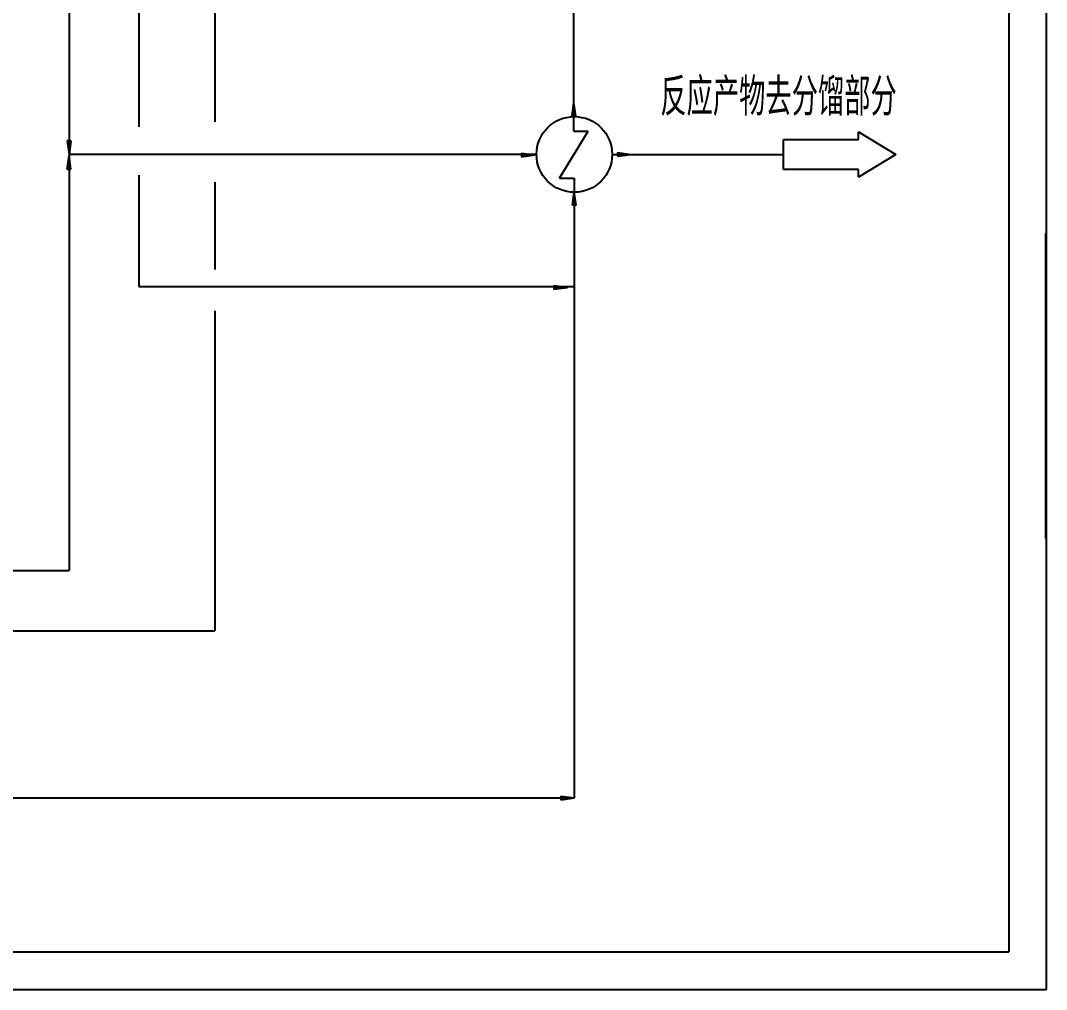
# Model space of a CAD drawing. Extents: x 0 to 420, y 0 to 297.
# Drawn here: x 283.2 to 419.9, y -0.1 to 128.9 of the extents above; entities that cross this region are included whole.
import ezdxf

# ---------------------------------------------------------------- set-up
doc = ezdxf.new("R2010")
doc.units = 0
doc.header["$LTSCALE"] = 300
doc.header["$MEASUREMENT"] = 0
doc.layers.get('0').update_dxf_attribs({"linetype": 'CONTINUOUS'})
doc.styles.get("Standard").update_dxf_attribs({"font": 'txt', "width": 0.62, "bigfont": 'hztxt'})

# ---------------------------------------------------------------- blocks, each defined once
blk = doc.blocks.new('FH02')
at = {"linetype": 'Continuous'}
for p, q in [((10, 2), (10, 3)), ((10, 3), (15, 0)), ((0, -2), (0, 2)), ((0, 2), (10, 2)), ((15, 0), (10, -3)), ((10, -2), (0, -2)), ((10, -3), (10, -2))]:
    blk.add_line(p, q, dxfattribs=at)

msp = doc.modelspace()

# ---------------------------------------------------------------- linework, layer by layer
for p, q in [((419.86, -0.15), (419.86, 296.85)), ((298.95, 194.4), (298.95, 114.76)), ((356.91, 114.18), (356.91, 167.27)), ((289.68, 140.9), (289.68, 55.66)), ((309.08, 135.14), (309.08, 115.43)), ((356.66, 116.18), (356.91, 117.98)), ((356.96, 117.59), (356.85, 117.59)), ((356.96, 117.58), (356.85, 117.58)), ((356.96, 117.55), (356.85, 117.55)), ((356.96, 117.54), (356.85, 117.54)), ((356.96, 117.54), (356.85, 117.54)), ((356.95, 117.66), (356.86, 117.66)), ((356.95, 117.63), (356.86, 117.63)), ((356.96, 117.61), (356.86, 117.61)), ((356.94, 117.74), (356.87, 117.74)), ((356.94, 117.69), (356.87, 117.69)), ((356.95, 117.68), (356.87, 117.68)), ((357.15, 116.18), (356.91, 117.98)), ((356.91, 116.18), (356.91, 117.98)), ((357.15, 116.18), (356.66, 116.18)), ((357.15, 116.27), (356.67, 116.27)), ((357.15, 116.22), (356.67, 116.22)), ((357.13, 116.35), (356.68, 116.35)), ((357.13, 116.31), (356.68, 116.31)), ((357.12, 116.44), (356.69, 116.44)), ((357.12, 116.4), (356.69, 116.4)), ((357.11, 116.5), (356.7, 116.5)), ((357.11, 116.47), (356.7, 116.47)), ((357.1, 116.58), (356.71, 116.58)), ((357.1, 116.55), (356.71, 116.55)), ((357.1, 116.54), (356.71, 116.54)), ((357.09, 116.64), (356.72, 116.64)), ((357.09, 116.63), (356.72, 116.63)), ((357.09, 116.63), (356.72, 116.63)), ((357.09, 116.62), (356.72, 116.62)), ((357.09, 116.62), (356.72, 116.62)), ((357.09, 116.6), (356.72, 116.6)), ((357.09, 116.6), (356.72, 116.6)), ((357.08, 116.72), (356.73, 116.72)), ((357.08, 116.7), (356.73, 116.7)), ((357.08, 116.67), (356.73, 116.67)), ((357.07, 116.79), (356.74, 116.79)), ((357.07, 116.76), (356.74, 116.76)), ((357.07, 116.74), (356.74, 116.74)), ((357.14, 116.27), (356.74, 116.27)), ((357.06, 116.86), (356.75, 116.86)), ((357.06, 116.83), (356.75, 116.83)), ((357.06, 116.82), (356.75, 116.82)), ((357.05, 116.94), (356.76, 116.94)), ((357.05, 116.92), (356.76, 116.92)), ((357.05, 116.9), (356.76, 116.9)), ((357.14, 116.27), (356.76, 116.27)), ((357.04, 117), (356.77, 117)), ((357.04, 116.96), (356.77, 116.96)), ((357.03, 117.09), (356.78, 117.09)), ((357.03, 117.08), (356.78, 117.08)), ((357.03, 117.06), (356.78, 117.06)), ((357.03, 117.06), (356.78, 117.06)), ((357.03, 117.05), (356.78, 117.05)), ((357.03, 117.05), (356.78, 117.05)), ((357.03, 117.04), (356.78, 117.04)), ((357.04, 117.03), (356.78, 117.03)), ((357.02, 117.15), (356.79, 117.15)), ((357.02, 117.12), (356.79, 117.12)), ((357.01, 117.24), (356.8, 117.24)), ((357.01, 117.22), (356.8, 117.22)), ((357.01, 117.21), (356.8, 117.21)), ((357.02, 117.17), (356.8, 117.17)), ((357, 117.3), (356.81, 117.3)), ((357, 117.29), (356.81, 117.29)), ((357, 117.26), (356.81, 117.26)), ((356.99, 117.38), (356.82, 117.38)), ((356.99, 117.38), (356.82, 117.38)), ((356.99, 117.37), (356.82, 117.37)), ((356.99, 117.37), (356.82, 117.37)), ((356.99, 117.36), (356.82, 117.36)), ((356.99, 117.34), (356.82, 117.34)), ((356.99, 117.33), (356.82, 117.33)), ((357, 117.32), (356.82, 117.32)), ((356.98, 117.44), (356.83, 117.44)), ((356.98, 117.43), (356.83, 117.43)), ((356.98, 117.41), (356.83, 117.41)), ((356.99, 117.4), (356.83, 117.4)), ((356.97, 117.52), (356.84, 117.52)), ((356.97, 117.51), (356.84, 117.51)), ((356.97, 117.51), (356.84, 117.51)), ((356.97, 117.5), (356.84, 117.5)), ((356.97, 117.49), (356.84, 117.49)), ((356.98, 117.47), (356.84, 117.47)), ((356.97, 117.47), (356.84, 117.47)), ((356.98, 117.46), (356.84, 117.46)), ((356.98, 117.46), (356.84, 117.46)), ((355, 107.93), (358.8, 114.18)), ((356.9, 114.18), (358.8, 114.18)), ((289.92, 112.86), (289.43, 112.86)), ((289.43, 112.86), (289.68, 111.06)), ((289.92, 112.81), (289.44, 112.81)), ((289.92, 112.77), (289.44, 112.77)), ((289.9, 112.73), (289.45, 112.73)), ((289.9, 112.68), (289.45, 112.68)), ((289.89, 112.64), (289.46, 112.64)), ((289.89, 112.6), (289.46, 112.6)), ((289.88, 112.56), (289.47, 112.56)), ((289.88, 112.54), (289.47, 112.54)), ((289.87, 112.5), (289.48, 112.5)), ((289.87, 112.49), (289.48, 112.49)), ((289.87, 112.46), (289.48, 112.46)), ((289.86, 112.44), (289.49, 112.44)), ((289.86, 112.44), (289.49, 112.44)), ((289.86, 112.42), (289.49, 112.42)), ((289.86, 112.42), (289.49, 112.42)), ((289.86, 112.4), (289.49, 112.4)), ((289.86, 112.4), (289.49, 112.4)), ((289.86, 112.4), (289.49, 112.4)), ((289.85, 112.36), (289.5, 112.36)), ((289.85, 112.33), (289.5, 112.33)), ((289.85, 112.32), (289.5, 112.32)), ((289.91, 112.77), (289.51, 112.77)), ((289.84, 112.29), (289.51, 112.29)), ((289.84, 112.28), (289.51, 112.28)), ((289.84, 112.25), (289.51, 112.25)), ((289.83, 112.22), (289.52, 112.22)), ((289.83, 112.21), (289.52, 112.21)), ((289.83, 112.18), (289.52, 112.18)), ((289.91, 112.77), (289.53, 112.77)), ((289.82, 112.14), (289.53, 112.14)), ((289.82, 112.12), (289.53, 112.12)), ((289.82, 112.1), (289.53, 112.1)), ((289.81, 112.08), (289.54, 112.08)), ((289.92, 112.86), (289.68, 111.06)), ((289.68, 112.85), (289.68, 111.06)), ((289.43, 109.09), (289.67, 110.89)), ((289.81, 112.04), (289.54, 112.04)), ((289.8, 112.01), (289.55, 112.01)), ((289.8, 111.99), (289.55, 111.99)), ((289.8, 111.99), (289.55, 111.99)), ((289.8, 111.99), (289.55, 111.99)), ((289.8, 111.97), (289.55, 111.97)), ((289.8, 111.97), (289.55, 111.97)), ((289.8, 111.96), (289.55, 111.96)), ((289.8, 111.95), (289.55, 111.95)), ((289.79, 111.92), (289.56, 111.92)), ((289.79, 111.89), (289.56, 111.89)), ((289.79, 111.87), (289.57, 111.87)), ((289.78, 111.83), (289.57, 111.83)), ((289.78, 111.82), (289.57, 111.82)), ((289.78, 111.8), (289.57, 111.8)), ((289.77, 111.78), (289.58, 111.78)), ((289.77, 111.75), (289.58, 111.75)), ((289.77, 111.74), (289.58, 111.74)), ((289.77, 111.72), (289.59, 111.72)), ((289.76, 111.71), (289.59, 111.71)), ((289.76, 111.69), (289.59, 111.69)), ((289.76, 111.68), (289.59, 111.68)), ((289.76, 111.67), (289.59, 111.67)), ((289.76, 111.67), (289.59, 111.67)), ((289.76, 111.65), (289.59, 111.65)), ((289.76, 111.65), (289.59, 111.65)), ((289.75, 111.64), (289.6, 111.64)), ((289.75, 111.63), (289.6, 111.63)), ((289.75, 111.61), (289.6, 111.61)), ((289.75, 111.6), (289.6, 111.6)), ((289.75, 111.58), (289.6, 111.58)), ((289.75, 111.58), (289.6, 111.58)), ((289.75, 111.57), (289.61, 111.57)), ((289.74, 111.56), (289.61, 111.56)), ((289.74, 111.55), (289.61, 111.55)), ((289.74, 111.54), (289.61, 111.54)), ((289.74, 111.53), (289.61, 111.53)), ((289.74, 111.53), (289.61, 111.53)), ((289.74, 111.52), (289.61, 111.52)), ((289.73, 111.49), (289.62, 111.49)), ((289.73, 111.49), (289.62, 111.49)), ((289.73, 111.49), (289.62, 111.49)), ((289.73, 111.46), (289.62, 111.46)), ((289.73, 111.44), (289.62, 111.44)), ((289.73, 111.43), (289.62, 111.43)), ((289.72, 111.41), (289.63, 111.41)), ((289.72, 111.37), (289.63, 111.37)), ((289.71, 111.35), (289.64, 111.35)), ((289.72, 111.35), (289.64, 111.35)), ((289.71, 111.3), (289.64, 111.3)), ((289.67, 109.09), (289.67, 110.89)), ((289.92, 109.09), (289.67, 110.89)), ((351.92, 111.07), (289.68, 111.07)), ((349.92, 111.25), (351.72, 111.01)), ((349.92, 111.25), (349.92, 110.76)), ((349.92, 110.76), (351.72, 111.01)), ((349.93, 111.01), (351.72, 111.01)), ((349.97, 111.25), (349.97, 110.77)), ((350.01, 111.25), (350.01, 110.77)), ((350.01, 111.24), (350.01, 110.84)), ((350.01, 111.24), (350.01, 110.86)), ((350.05, 111.24), (350.05, 110.78)), ((350.1, 111.23), (350.1, 110.78)), ((350.14, 111.22), (350.14, 110.79)), ((350.18, 111.22), (350.18, 110.8)), ((350.22, 111.21), (350.22, 110.8)), ((350.24, 111.21), (350.24, 110.8)), ((350.28, 111.2), (350.28, 110.81)), ((350.29, 111.2), (350.29, 110.81)), ((350.32, 111.2), (350.32, 110.81)), ((350.34, 111.2), (350.34, 110.82)), ((350.34, 111.2), (350.34, 110.82)), ((350.36, 111.19), (350.36, 110.82)), ((350.36, 111.19), (350.36, 110.82)), ((350.38, 111.19), (350.38, 110.82)), ((350.38, 111.19), (350.38, 110.82)), ((350.38, 111.19), (350.38, 110.82)), ((350.42, 111.19), (350.42, 110.83)), ((350.45, 111.18), (350.45, 110.83)), ((350.46, 111.18), (350.46, 110.83)), ((350.49, 111.18), (350.49, 110.84)), ((350.51, 111.17), (350.51, 110.84)), ((350.53, 111.17), (350.53, 110.84)), ((350.56, 111.17), (350.56, 110.85)), ((350.57, 111.16), (350.57, 110.85)), ((350.6, 111.16), (350.6, 110.85)), ((350.64, 111.15), (350.64, 110.86)), ((350.67, 111.15), (350.67, 110.86)), ((350.68, 111.15), (350.68, 110.86)), ((350.7, 111.15), (350.7, 110.87)), ((350.74, 111.14), (350.74, 110.87)), ((350.77, 111.14), (350.77, 110.88)), ((350.79, 111.13), (350.79, 110.88)), ((350.79, 111.13), (350.79, 110.88)), ((350.79, 111.13), (350.79, 110.88)), ((350.81, 111.13), (350.81, 110.88)), ((350.81, 111.13), (350.81, 110.88)), ((350.83, 111.13), (350.83, 110.88)), ((350.83, 111.13), (350.83, 110.88)), ((350.86, 111.12), (350.86, 110.89)), ((350.89, 111.12), (350.89, 110.89)), ((350.92, 111.12), (350.92, 110.9)), ((350.95, 111.11), (350.95, 110.9)), ((350.96, 111.11), (350.96, 110.9)), ((350.98, 111.11), (350.98, 110.91)), ((351.01, 111.1), (351.01, 110.91)), ((351.03, 111.1), (351.03, 110.91)), ((351.04, 111.1), (351.04, 110.91)), ((351.06, 111.1), (351.06, 110.92)), ((351.08, 111.09), (351.08, 110.92)), ((351.09, 111.09), (351.09, 110.92)), ((351.1, 111.09), (351.1, 110.92)), ((351.11, 111.09), (351.11, 110.92)), ((351.11, 111.09), (351.11, 110.92)), ((351.13, 111.09), (351.13, 110.93)), ((351.13, 111.09), (351.13, 110.93)), ((351.14, 111.09), (351.14, 110.93)), ((351.15, 111.08), (351.15, 110.93)), ((351.17, 111.08), (351.17, 110.93)), ((351.18, 111.08), (351.18, 110.93)), ((351.2, 111.08), (351.2, 110.94)), ((351.2, 111.08), (351.2, 110.94)), ((351.21, 111.08), (351.21, 110.94)), ((351.22, 111.08), (351.22, 110.94)), ((351.23, 111.07), (351.23, 110.94)), ((351.24, 111.07), (351.24, 110.94)), ((351.25, 111.07), (351.25, 110.94)), ((351.25, 111.07), (351.25, 110.94)), ((351.26, 111.07), (351.26, 110.94)), ((351.29, 111.07), (351.29, 110.95)), ((351.29, 111.07), (351.29, 110.95)), ((351.29, 111.06), (351.29, 110.95)), ((351.33, 111.06), (351.33, 110.95)), ((351.34, 111.06), (351.34, 110.95)), ((351.35, 111.06), (351.35, 110.96)), ((351.37, 111.05), (351.37, 110.96)), ((351.41, 111.05), (351.41, 110.96)), ((351.43, 111.05), (351.43, 110.97)), ((351.43, 111.05), (351.43, 110.97)), ((351.49, 111.04), (351.49, 110.97)), ((362.01, 111.06), (384.81, 111.06)), ((362.73, 111.33), (362.73, 110.83)), ((362.73, 111.33), (364.53, 111.08)), ((362.73, 111.08), (364.53, 111.08)), ((362.73, 110.83), (364.53, 111.08)), ((362.78, 111.32), (362.78, 110.84)), ((362.82, 111.33), (362.82, 110.85)), ((362.82, 111.31), (362.82, 110.94)), ((362.82, 111.31), (362.82, 110.92)), ((362.86, 111.31), (362.86, 110.85)), ((362.9, 111.3), (362.9, 110.86)), ((362.95, 111.3), (362.95, 110.86)), ((362.99, 111.29), (362.99, 110.87)), ((363.03, 111.29), (363.03, 110.87)), ((363.05, 111.28), (363.05, 110.88)), ((363.09, 111.28), (363.09, 110.88)), ((363.1, 111.28), (363.1, 110.88)), ((363.13, 111.27), (363.13, 110.89)), ((363.15, 111.27), (363.15, 110.89)), ((363.15, 111.27), (363.15, 110.89)), ((363.17, 111.27), (363.17, 110.89)), ((363.17, 111.27), (363.17, 110.89)), ((363.19, 111.26), (363.19, 110.9)), ((363.19, 111.26), (363.19, 110.9)), ((363.19, 111.26), (363.19, 110.9)), ((363.22, 111.26), (363.22, 110.9)), ((363.26, 111.25), (363.26, 110.91)), ((363.27, 111.25), (363.27, 110.91)), ((363.29, 111.25), (363.29, 110.91)), ((363.31, 111.25), (363.31, 110.91)), ((363.34, 111.24), (363.34, 110.92)), ((363.37, 111.24), (363.37, 110.92)), ((363.38, 111.24), (363.38, 110.92)), ((363.41, 111.23), (363.41, 110.93)), ((363.45, 111.23), (363.45, 110.93)), ((363.47, 111.22), (363.47, 110.94)), ((363.49, 111.22), (363.49, 110.94)), ((363.51, 111.22), (363.51, 110.94)), ((363.55, 111.21), (363.55, 110.95)), ((363.58, 111.21), (363.58, 110.95)), ((363.6, 111.21), (363.6, 110.95)), ((363.6, 111.21), (363.6, 110.95)), ((363.6, 111.21), (363.6, 110.95)), ((363.61, 111.21), (363.61, 110.96)), ((363.61, 111.21), (363.61, 110.96)), ((363.63, 111.2), (363.63, 110.96)), ((363.64, 111.2), (363.64, 110.96)), ((363.67, 111.2), (363.67, 110.96)), ((363.7, 111.19), (363.7, 110.97)), ((363.72, 111.19), (363.72, 110.97)), ((363.76, 111.19), (363.76, 110.98)), ((363.77, 111.18), (363.77, 110.98)), ((363.79, 111.18), (363.79, 110.98)), ((363.81, 111.18), (363.81, 110.98)), ((363.84, 111.17), (363.84, 110.99)), ((363.85, 111.17), (363.85, 110.99)), ((363.87, 111.17), (363.87, 110.99)), ((363.88, 111.17), (363.88, 110.99)), ((363.9, 111.17), (363.9, 110.99)), ((363.91, 111.16), (363.91, 111)), ((363.92, 111.16), (363.92, 111)), ((363.92, 111.16), (363.92, 111)), ((363.93, 111.16), (363.93, 111)), ((363.93, 111.16), (363.93, 111)), ((363.95, 111.16), (363.95, 111)), ((363.96, 111.16), (363.96, 111)), ((363.98, 111.16), (363.98, 111.01)), ((363.99, 111.15), (363.99, 111.01)), ((364.01, 111.15), (364.01, 111.01)), ((364.01, 111.15), (364.01, 111.01)), ((364.02, 111.15), (364.02, 111.01)), ((364.02, 111.15), (364.02, 111.01)), ((364.04, 111.15), (364.04, 111.01)), ((364.05, 111.15), (364.05, 111.01)), ((364.06, 111.14), (364.06, 111.02)), ((364.06, 111.14), (364.06, 111.02)), ((364.07, 111.14), (364.07, 111.02)), ((364.09, 111.14), (364.09, 111.02)), ((364.09, 111.14), (364.09, 111.02)), ((364.1, 111.14), (364.1, 111.02)), ((364.13, 111.13), (364.13, 111.03)), ((364.15, 111.13), (364.15, 111.03)), ((364.16, 111.13), (364.16, 111.03)), ((364.18, 111.13), (364.18, 111.03)), ((364.22, 111.12), (364.22, 111.04)), ((364.24, 111.12), (364.24, 111.04)), ((364.24, 111.12), (364.24, 111.04)), ((364.29, 111.11), (364.29, 111.05)), ((289.46, 109.35), (289.89, 109.35)), ((289.47, 109.41), (289.88, 109.41)), ((289.47, 109.39), (289.88, 109.39)), ((289.48, 109.49), (289.87, 109.49)), ((289.48, 109.46), (289.87, 109.46)), ((289.48, 109.45), (289.87, 109.45)), ((289.49, 109.55), (289.86, 109.55)), ((289.49, 109.55), (289.86, 109.55)), ((289.49, 109.55), (289.86, 109.55)), ((289.49, 109.53), (289.86, 109.53)), ((289.49, 109.53), (289.86, 109.53)), ((289.49, 109.51), (289.86, 109.51)), ((289.49, 109.51), (289.86, 109.51)), ((289.5, 109.63), (289.85, 109.63)), ((289.5, 109.62), (289.85, 109.62)), ((289.5, 109.58), (289.85, 109.58)), ((289.51, 109.7), (289.84, 109.7)), ((289.51, 109.67), (289.84, 109.67)), ((289.51, 109.65), (289.84, 109.65)), ((289.52, 109.77), (289.83, 109.77)), ((289.52, 109.74), (289.83, 109.74)), ((289.52, 109.73), (289.83, 109.73)), ((289.53, 109.85), (289.82, 109.85)), ((289.53, 109.83), (289.82, 109.83)), ((289.53, 109.81), (289.82, 109.81)), ((289.54, 109.91), (289.81, 109.91)), ((289.54, 109.87), (289.81, 109.87)), ((289.55, 110), (289.8, 110)), ((289.55, 109.99), (289.8, 109.99)), ((289.55, 109.97), (289.8, 109.97)), ((289.55, 109.97), (289.8, 109.97)), ((289.55, 109.96), (289.8, 109.96)), ((289.55, 109.96), (289.8, 109.96)), ((289.55, 109.96), (289.8, 109.96)), ((289.55, 109.94), (289.8, 109.94)), ((289.56, 110.08), (289.78, 110.08)), ((289.56, 110.06), (289.79, 110.06)), ((289.56, 110.03), (289.79, 110.03)), ((289.57, 110.15), (289.78, 110.15)), ((289.57, 110.13), (289.78, 110.13)), ((289.57, 110.12), (289.78, 110.12)), ((289.58, 110.23), (289.76, 110.23)), ((289.58, 110.21), (289.77, 110.21)), ((289.58, 110.2), (289.77, 110.2)), ((289.58, 110.17), (289.77, 110.17)), ((289.59, 110.29), (289.76, 110.29)), ((289.59, 110.29), (289.76, 110.29)), ((289.59, 110.28), (289.76, 110.28)), ((289.59, 110.28), (289.76, 110.28)), ((289.59, 110.27), (289.76, 110.27)), ((289.59, 110.26), (289.76, 110.26)), ((289.59, 110.24), (289.76, 110.24)), ((289.6, 110.38), (289.74, 110.38)), ((289.6, 110.37), (289.75, 110.37)), ((289.6, 110.37), (289.75, 110.37)), ((289.6, 110.35), (289.75, 110.35)), ((289.6, 110.34), (289.75, 110.34)), ((289.6, 110.32), (289.75, 110.32)), ((289.6, 110.31), (289.75, 110.31)), ((289.61, 110.43), (289.74, 110.43)), ((289.61, 110.42), (289.74, 110.42)), ((289.61, 110.42), (289.74, 110.42)), ((289.61, 110.41), (289.74, 110.41)), ((289.61, 110.4), (289.74, 110.4)), ((289.61, 110.38), (289.74, 110.38)), ((289.62, 110.52), (289.73, 110.52)), ((289.62, 110.51), (289.73, 110.51)), ((289.62, 110.49), (289.73, 110.49)), ((289.62, 110.46), (289.73, 110.46)), ((289.62, 110.45), (289.73, 110.45)), ((289.62, 110.45), (289.73, 110.45)), ((289.63, 110.6), (289.71, 110.6)), ((289.63, 110.58), (289.72, 110.58)), ((289.63, 110.54), (289.72, 110.54)), ((289.64, 110.65), (289.71, 110.65)), ((289.64, 110.6), (289.71, 110.6)), ((289.43, 109.18), (289.91, 109.18)), ((289.43, 109.14), (289.91, 109.14)), ((289.43, 109.09), (289.92, 109.09)), ((289.44, 109.18), (289.82, 109.18)), ((289.44, 109.18), (289.84, 109.18)), ((289.45, 109.26), (289.9, 109.26)), ((289.45, 109.22), (289.9, 109.22)), ((289.46, 109.31), (289.89, 109.31)), ((298.95, 108.29), (298.95, 93.49)), ((309.08, 107.38), (309.08, 95.74)), ((355, 107.93), (356.9, 107.93)), ((356.97, 25.36), (356.97, 107.93)), ((356.72, 104.31), (356.96, 106.1)), ((357.07, 105.3), (356.85, 105.3)), ((357.08, 105.28), (356.85, 105.28)), ((357.08, 105.25), (356.85, 105.25)), ((357.06, 105.39), (356.86, 105.39)), ((357.06, 105.37), (356.86, 105.37)), ((357.07, 105.35), (356.86, 105.35)), ((357.07, 105.34), (356.86, 105.34)), ((357.05, 105.46), (356.87, 105.46)), ((357.05, 105.45), (356.87, 105.45)), ((357.05, 105.43), (356.87, 105.43)), ((357.06, 105.42), (356.87, 105.42)), ((357.04, 105.54), (356.88, 105.54)), ((357.04, 105.53), (356.88, 105.53)), ((357.04, 105.51), (356.88, 105.51)), ((357.04, 105.51), (356.88, 105.51)), ((357.05, 105.5), (356.88, 105.5)), ((357.05, 105.5), (356.88, 105.5)), ((357.05, 105.49), (356.88, 105.49)), ((357.05, 105.47), (356.88, 105.47)), ((357.03, 105.6), (356.89, 105.6)), ((357.03, 105.6), (356.89, 105.6)), ((357.03, 105.59), (356.89, 105.59)), ((357.03, 105.59), (356.89, 105.59)), ((357.04, 105.57), (356.89, 105.57)), ((357.04, 105.56), (356.89, 105.56)), ((357.02, 105.68), (356.9, 105.68)), ((357.02, 105.67), (356.9, 105.67)), ((357.02, 105.67), (356.9, 105.67)), ((357.03, 105.65), (356.9, 105.65)), ((357.03, 105.64), (356.9, 105.64)), ((357.03, 105.64), (356.9, 105.64)), ((357.03, 105.63), (356.9, 105.63)), ((357.03, 105.61), (356.9, 105.61)), ((357.01, 105.76), (356.91, 105.76)), ((357.01, 105.74), (356.91, 105.74)), ((357.01, 105.72), (356.91, 105.72)), ((357.02, 105.71), (356.91, 105.71)), ((357, 105.82), (356.92, 105.82)), ((357, 105.81), (356.92, 105.81)), ((357, 105.79), (356.92, 105.79)), ((356.99, 105.87), (356.93, 105.87)), ((356.96, 104.31), (356.96, 106.1)), ((357.21, 104.31), (356.96, 106.1)), ((357.2, 104.35), (356.72, 104.35)), ((357.21, 104.31), (356.72, 104.31)), ((357.19, 104.44), (356.73, 104.44)), ((357.21, 104.4), (356.73, 104.4)), ((357.18, 104.48), (356.74, 104.48)), ((357.17, 104.57), (356.75, 104.57)), ((357.18, 104.53), (356.75, 104.53)), ((357.16, 104.63), (356.76, 104.63)), ((357.17, 104.6), (356.76, 104.6)), ((357.15, 104.73), (356.77, 104.73)), ((357.15, 104.73), (356.77, 104.73)), ((357.15, 104.71), (356.77, 104.71)), ((357.16, 104.68), (356.77, 104.68)), ((357.16, 104.67), (356.77, 104.67)), ((357.14, 104.8), (356.78, 104.8)), ((357.15, 104.77), (356.78, 104.77)), ((357.15, 104.76), (356.78, 104.76)), ((357.15, 104.76), (356.78, 104.76)), ((357.15, 104.74), (356.78, 104.74)), ((357.15, 104.74), (356.78, 104.74)), ((357.13, 104.87), (356.79, 104.87)), ((357.13, 104.85), (356.79, 104.85)), ((357.14, 104.83), (356.79, 104.83)), ((357.12, 104.96), (356.8, 104.96)), ((357.12, 104.95), (356.8, 104.95)), ((357.13, 104.92), (356.8, 104.92)), ((357.13, 104.89), (356.8, 104.89)), ((357.2, 104.4), (356.8, 104.4)), ((357.11, 105.03), (356.81, 105.03)), ((357.12, 104.99), (356.81, 104.99)), ((357.1, 105.09), (356.82, 105.09)), ((357.11, 105.06), (356.82, 105.06)), ((357.11, 105.05), (356.82, 105.05)), ((357.2, 104.4), (356.82, 104.4)), ((357.09, 105.17), (356.83, 105.17)), ((357.09, 105.16), (356.83, 105.16)), ((357.1, 105.13), (356.83, 105.13)), ((357.08, 105.22), (356.84, 105.22)), ((357.08, 105.21), (356.84, 105.21)), ((357.09, 105.19), (356.84, 105.19)), ((357.09, 105.19), (356.84, 105.19)), ((357.09, 105.18), (356.84, 105.18)), ((357.09, 105.18), (356.84, 105.18)), ((419.75, 59.94), (419.75, 100.54)), ((298.95, 93.49), (356.97, 93.49)), ((354.24, 93.61), (354.24, 93.12)), ((354.24, 93.61), (356.04, 93.36)), ((354.24, 93.36), (356.04, 93.36)), ((354.24, 93.12), (356.04, 93.36)), ((354.28, 93.6), (354.28, 93.12)), ((354.33, 93.61), (354.33, 93.13)), ((354.33, 93.6), (354.33, 93.22)), ((354.33, 93.6), (354.33, 93.2)), ((354.37, 93.59), (354.37, 93.13)), ((354.41, 93.58), (354.41, 93.14)), ((354.46, 93.58), (354.46, 93.15)), ((354.5, 93.57), (354.5, 93.15)), ((354.53, 93.57), (354.53, 93.16)), ((354.56, 93.56), (354.56, 93.16)), ((354.6, 93.56), (354.6, 93.16)), ((354.61, 93.56), (354.61, 93.17)), ((354.64, 93.55), (354.64, 93.17)), ((354.66, 93.55), (354.66, 93.17)), ((354.66, 93.55), (354.66, 93.17)), ((354.67, 93.55), (354.67, 93.18)), ((354.67, 93.55), (354.67, 93.18)), ((354.69, 93.55), (354.69, 93.18)), ((354.69, 93.55), (354.69, 93.18)), ((354.7, 93.55), (354.7, 93.18)), ((354.73, 93.54), (354.73, 93.18)), ((354.76, 93.54), (354.76, 93.19)), ((354.78, 93.53), (354.78, 93.19)), ((354.8, 93.53), (354.8, 93.19)), ((354.82, 93.53), (354.82, 93.2)), ((354.85, 93.52), (354.85, 93.2)), ((354.88, 93.52), (354.88, 93.2)), ((354.89, 93.52), (354.89, 93.2)), ((354.92, 93.52), (354.92, 93.21)), ((354.96, 93.51), (354.96, 93.21)), ((354.98, 93.51), (354.98, 93.22)), ((354.99, 93.5), (354.99, 93.22)), ((355.02, 93.5), (355.02, 93.22)), ((355.06, 93.5), (355.06, 93.23)), ((355.09, 93.49), (355.09, 93.23)), ((355.1, 93.49), (355.1, 93.23)), ((355.11, 93.49), (355.11, 93.24)), ((355.11, 93.49), (355.11, 93.24)), ((355.12, 93.49), (355.12, 93.24)), ((355.12, 93.49), (355.12, 93.24)), ((355.14, 93.48), (355.14, 93.24)), ((355.15, 93.48), (355.15, 93.24)), ((355.18, 93.48), (355.18, 93.24)), ((355.21, 93.48), (355.21, 93.25)), ((355.23, 93.47), (355.23, 93.25)), ((355.27, 93.47), (355.27, 93.26)), ((355.28, 93.47), (355.28, 93.26)), ((355.3, 93.46), (355.3, 93.26)), ((355.32, 93.46), (355.32, 93.26)), ((355.35, 93.46), (355.35, 93.27)), ((355.36, 93.45), (355.36, 93.27)), ((355.38, 93.45), (355.38, 93.27)), ((355.39, 93.45), (355.39, 93.27)), ((355.4, 93.45), (355.4, 93.28)), ((355.42, 93.45), (355.42, 93.28)), ((355.43, 93.45), (355.43, 93.28)), ((355.43, 93.45), (355.43, 93.28)), ((355.44, 93.44), (355.44, 93.28)), ((355.44, 93.44), (355.44, 93.28)), ((355.46, 93.44), (355.46, 93.28)), ((355.47, 93.44), (355.47, 93.28)), ((355.49, 93.44), (355.49, 93.29)), ((355.5, 93.44), (355.5, 93.29)), ((355.52, 93.43), (355.52, 93.29)), ((355.52, 93.43), (355.52, 93.29)), ((355.53, 93.43), (355.53, 93.29)), ((355.53, 93.43), (355.53, 93.29)), ((355.55, 93.43), (355.55, 93.29)), ((355.56, 93.43), (355.56, 93.3)), ((355.57, 93.43), (355.57, 93.3)), ((355.57, 93.43), (355.57, 93.3)), ((355.58, 93.42), (355.58, 93.3)), ((355.6, 93.42), (355.6, 93.3)), ((355.6, 93.42), (355.6, 93.3)), ((355.61, 93.42), (355.61, 93.3)), ((355.64, 93.42), (355.64, 93.31)), ((355.65, 93.41), (355.65, 93.31)), ((355.67, 93.41), (355.67, 93.31)), ((355.69, 93.41), (355.69, 93.31)), ((355.72, 93.4), (355.72, 93.32)), ((355.74, 93.4), (355.74, 93.32)), ((355.75, 93.4), (355.75, 93.32)), ((355.8, 93.39), (355.8, 93.33)), ((309.08, 90.25), (309.08, 47.63)), ((273.4, 55.66), (289.68, 55.66)), ((124.26, 47.63), (309.08, 47.63)), ((62.77, 25.36), (356.97, 25.36)), ((355.17, 25.6), (355.17, 25.11)), ((355.17, 25.6), (356.97, 25.36)), ((355.17, 25.11), (356.97, 25.36)), ((355.18, 25.36), (356.97, 25.36)), ((355.22, 25.6), (355.22, 25.12)), ((355.26, 25.6), (355.26, 25.12)), ((355.26, 25.59), (355.26, 25.21)), ((355.26, 25.59), (355.26, 25.19)), ((355.3, 25.59), (355.3, 25.13)), ((355.34, 25.58), (355.34, 25.13)), ((355.39, 25.57), (355.39, 25.14)), ((355.43, 25.57), (355.43, 25.15)), ((355.47, 25.56), (355.47, 25.15)), ((355.49, 25.56), (355.49, 25.15)), ((355.53, 25.55), (355.53, 25.16)), ((355.54, 25.55), (355.54, 25.16)), ((355.57, 25.55), (355.57, 25.16)), ((355.59, 25.55), (355.59, 25.17)), ((355.59, 25.55), (355.59, 25.17)), ((355.61, 25.54), (355.61, 25.17)), ((355.61, 25.54), (355.61, 25.17)), ((355.63, 25.54), (355.63, 25.17)), ((355.63, 25.54), (355.63, 25.17)), ((355.63, 25.54), (355.63, 25.17)), ((355.67, 25.54), (355.67, 25.18)), ((355.7, 25.53), (355.7, 25.18)), ((355.71, 25.53), (355.71, 25.18)), ((355.74, 25.53), (355.74, 25.19)), ((355.75, 25.52), (355.75, 25.19)), ((355.78, 25.52), (355.78, 25.19)), ((355.81, 25.52), (355.81, 25.2)), ((355.82, 25.51), (355.82, 25.2)), ((355.85, 25.51), (355.85, 25.2)), ((355.89, 25.5), (355.89, 25.21)), ((355.91, 25.5), (355.91, 25.21)), ((355.93, 25.5), (355.93, 25.21)), ((355.95, 25.5), (355.95, 25.22)), ((355.99, 25.49), (355.99, 25.22)), ((356.02, 25.49), (356.02, 25.23)), ((356.04, 25.48), (356.04, 25.23)), ((356.04, 25.48), (356.04, 25.23)), ((356.04, 25.48), (356.04, 25.23)), ((356.06, 25.48), (356.06, 25.23)), ((356.06, 25.48), (356.06, 25.23)), ((356.07, 25.48), (356.07, 25.23)), ((356.08, 25.48), (356.08, 25.24)), ((356.11, 25.47), (356.11, 25.24)), ((356.14, 25.47), (356.14, 25.24)), ((356.16, 25.47), (356.16, 25.25)), ((356.2, 25.46), (356.2, 25.25)), ((356.21, 25.46), (356.21, 25.25)), ((356.23, 25.46), (356.23, 25.26)), ((356.25, 25.45), (356.25, 25.26)), ((356.28, 25.45), (356.28, 25.26)), ((356.29, 25.45), (356.29, 25.26)), ((356.31, 25.45), (356.31, 25.27)), ((356.32, 25.44), (356.32, 25.27)), ((356.34, 25.44), (356.34, 25.27)), ((356.35, 25.44), (356.35, 25.27)), ((356.36, 25.44), (356.36, 25.27)), ((356.36, 25.44), (356.36, 25.27)), ((356.38, 25.44), (356.38, 25.28)), ((356.38, 25.44), (356.38, 25.28)), ((356.39, 25.44), (356.39, 25.28)), ((356.4, 25.43), (356.4, 25.28)), ((356.42, 25.43), (356.42, 25.28)), ((356.43, 25.43), (356.43, 25.28)), ((356.45, 25.43), (356.45, 25.29)), ((356.45, 25.43), (356.45, 25.29)), ((356.46, 25.43), (356.46, 25.29)), ((356.47, 25.43), (356.47, 25.29)), ((356.48, 25.42), (356.48, 25.29)), ((356.49, 25.42), (356.49, 25.29)), ((356.5, 25.42), (356.5, 25.29)), ((356.5, 25.42), (356.5, 25.29)), ((356.51, 25.42), (356.51, 25.29)), ((356.54, 25.42), (356.54, 25.3)), ((356.54, 25.42), (356.54, 25.3)), ((356.54, 25.42), (356.54, 25.3)), ((356.57, 25.41), (356.57, 25.3)), ((356.59, 25.41), (356.59, 25.3)), ((356.6, 25.41), (356.6, 25.31)), ((356.62, 25.4), (356.62, 25.31)), ((356.66, 25.4), (356.66, 25.31)), ((356.68, 25.4), (356.68, 25.32)), ((356.68, 25.4), (356.68, 25.32)), ((356.73, 25.39), (356.73, 25.32)), ((-0.14, -0.15), (419.86, -0.15))]:
    msp.add_line(p, q)
at = {"const_width": 0.3}
for points in [[(414.86, 4.85), (414.86, 291.85)], [(24.86, 4.85), (414.86, 4.85)]]:
    msp.add_lwpolyline(points, dxfattribs=at)
msp.add_circle((356.97, 111.07), 5.04)

# ---------------------------------------------------------------- block references
msp.add_blockref('FH02', (384.81, 111.06))

# ---------------------------------------------------------------- texts
at = {"width": 0.7}
msp.add_text('反应产物去分馏部分', height=5, dxfattribs=at).set_placement((368.42, 116.23))

doc.saveas('drawing.dxf')
